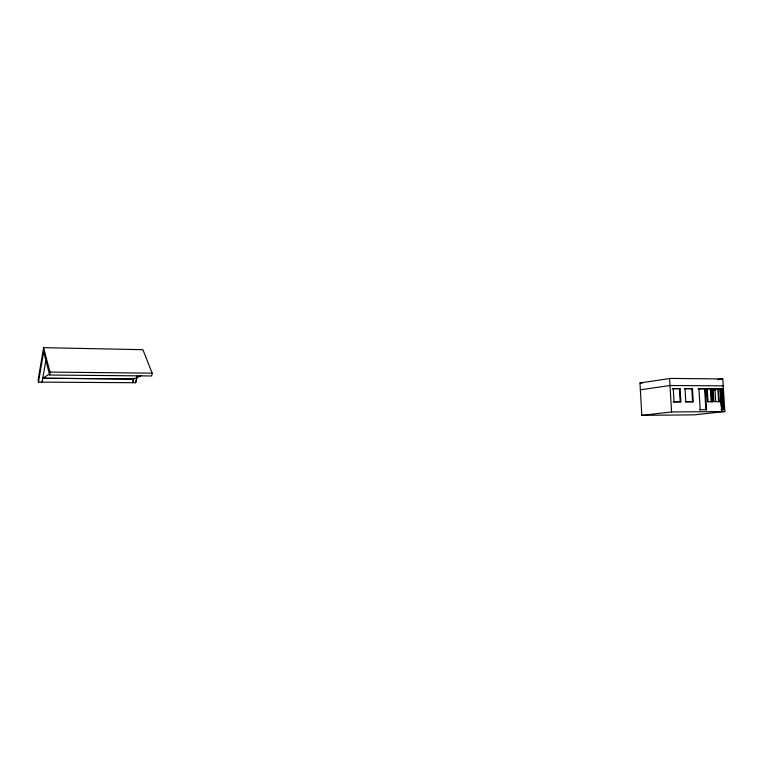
<?xml version="1.0" encoding="UTF-8"?>
<svg xmlns="http://www.w3.org/2000/svg" width="763" height="763" viewBox="0 0 763 763"><rect width="100%" height="100%" fill="white"/><g stroke="black" fill="none" stroke-linecap="round" stroke-linejoin="round"><path stroke-width="1.14" d="M49.662 375.024L49.986 372.086L43.615 347.67L142.929 349.683L152.152 373.155L151.694 375.968L49.662 375.024L43.653 351.877L38.474 382.11L135.633 382.73L137.33 376.016M43.615 347.67L38.15 379.736L38.474 382.11L38.675 381.014M46.142 358.801L42.07 382.139L42.27 381.033M133.239 380.575L132.714 382.711L133.802 378.324M135.633 382.73L137.302 376.102M49.652 373.86L42.757 378.267L133.659 378.992L141.088 375.749M641.817 415.33L671.574 411.963L669.58 378.4L722.78 378.963L724.85 411.562L694.053 414.853L641.817 415.33L639.976 382.969L669.714 378.515M640.367 389.817L670.009 385.506L723.219 385.859M717.811 379.564L721.331 379.058M718.059 379.64L722.78 378.963M680.062 388.605L672.575 388.663L680.062 388.605L680.854 401.758L673.357 401.853L680.854 401.758M684.325 388.72L692.461 388.663L693.262 401.729L685.117 401.824M705.279 388.729L698.231 388.796L705.279 388.729L706.576 409.702L705.889 409.779L704.592 388.825M706.672 388.739L705.985 388.834L712.098 388.768L712.909 401.691L707.482 401.7L706.672 388.739L712.098 388.768M717.84 388.892L718.527 388.796L719.337 401.672L718.651 401.758L717.84 388.892L713.539 388.872M722.885 409.664L723.582 409.588L722.265 388.815L719.623 388.901L722.303 388.968L720.138 389.149L720.425 393.756M722.265 388.815L721.569 388.911L722.866 409.712L721.445 409.865L722.199 409.855L720.892 389.159L720.138 389.149M711.126 401.824L710.42 390.446L715.732 389.845M699.528 409.817L706.576 409.702M720.94 409.683L723.582 409.588M671.574 411.963L724.85 411.562M693.262 401.729L685.794 401.748L685.002 388.625L692.461 388.663M719.337 401.672L713.968 401.691L713.157 388.768L718.527 388.796M710.42 390.446L711.164 390.446L711.879 401.824M42.757 378.21L133.659 378.992M639.976 382.969L642.341 382.988M49.986 372.086L152.152 373.155M721.922 388.319L722.141 391.877M722.523 397.809L722.971 404.924M720.32 388.806L721.636 409.607M720.644 397.208L721.226 406.412M714.988 389.836L715.704 401.281M711.412 388.863L712.213 401.777M707.263 389.101L708.064 401.929M706.891 393.861L707.034 396.188M706.128 391.19L706.28 393.546M698.918 388.701L700.215 409.741M691.783 388.758L692.575 401.815M679.385 388.701L680.176 401.843M673.243 388.567L674.034 401.767"/></g></svg>
